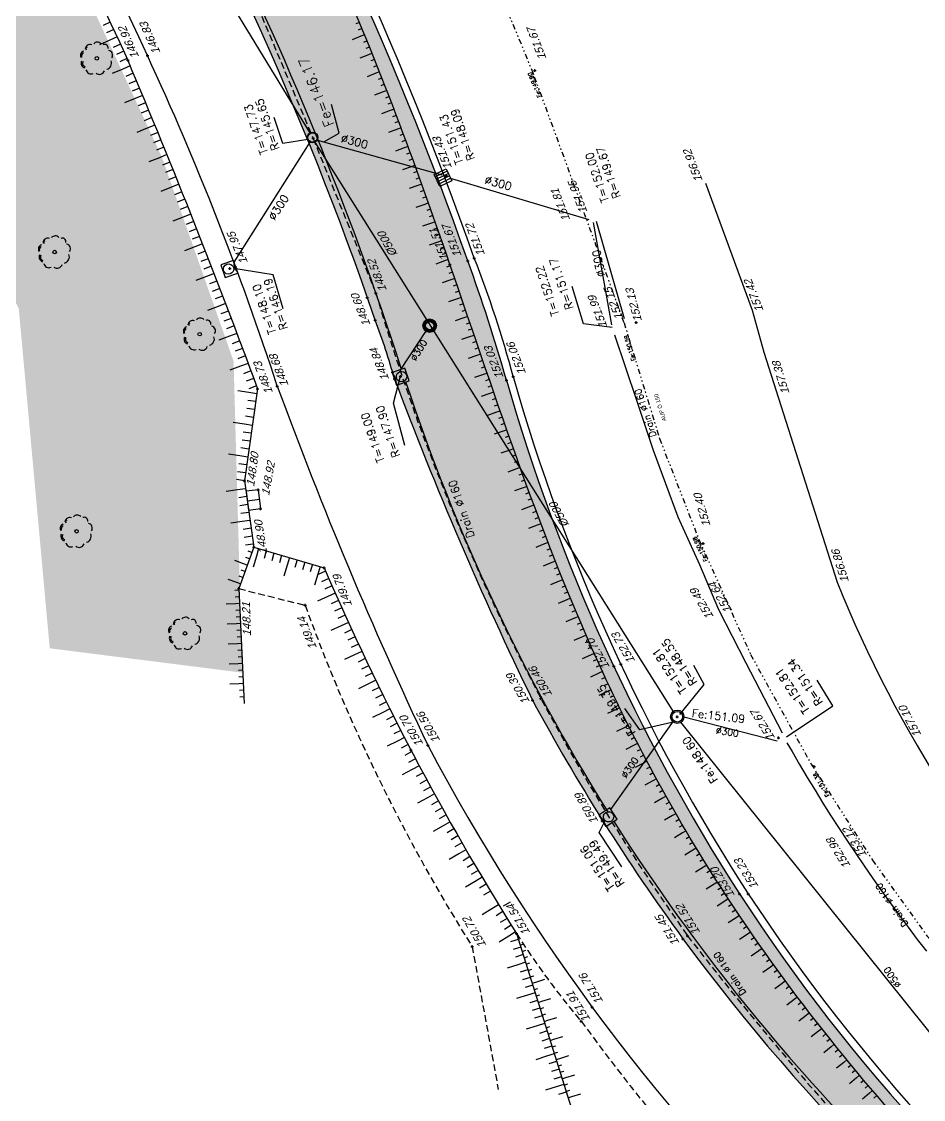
# Model space of a CAD drawing. Header units: metres. Extents: x 1633075 to 1634601, y 8175308 to 8177203.
# Drawn here: x 1633839.8 to 1633907.4, y 8175865.3 to 8175946.1 of the extents above; entities that cross this region are included whole.
import ezdxf

# ---------------------------------------------------------------- set-up
doc = ezdxf.new("R2010")
doc.units = ezdxf.units.M
doc.header["$LTSCALE"] = 2
doc.header["$PDMODE"] = 2
doc.header["$PDSIZE"] = 0.1
for name, pattern in [('211', [0.5, 0.2, -0.1, 0, -0.1, 0, -0.1]), ('31', [2, 1, 1]), ('CACHE', [0.375, 0.25, -0.125]), ('CONTINU', [0])]:
    doc.linetypes.add(name, pattern=pattern)
for name, color, linetype in [('C15785 - BORDURES', 7, 'CONTINU'), ('C15785 - BTALUS', 3, 'CACHE'), ('C15785 - DBA', 252, 'Continuous'), ('C15785 - EAUP', 5, 'CONTINU'), ('C15785 - EP', 4, 'Continuous'), ('C15785 - HTALUS', 7, 'Continuous'), ('C15785 - POINT 2D', 7, 'Continuous'), ('C15785 - PTT', 3, 'Continuous'), ('C15785 - RECO-GÉN', 5, 'Continuous'), ('C15785 - Talus', 7, 'Continuous'), ('C15785 - VEGET', 3, 'Continuous'), ('C15785 - Z', 7, 'Continuous')]:
    doc.layers.add(name, color=color, linetype=linetype)
doc.styles.add('SIMPLEX', font='simplex_.ttf', dxfattribs={"height": 0.6})
doc.styles.get("Standard").update_dxf_attribs({"font": 'arial.ttf'})

# ---------------------------------------------------------------- blocks, each defined once
blk = doc.blocks.new('BL19')
at = {"color": 0}
for p, q in [((0.5, 1), (-0.5, 1)), ((-0.5, 1), (-0.5, 0)), ((0.5, 0), (0.5, 1)), ((-0.5, 0), (0.5, 0))]:
    blk.add_line(p, q, dxfattribs=at)
for centre, major_axis, start_param, end_param in [((0.009, 0.554), (-0.275, 0.275), 3.926991, 10.210176), ((0.008, -0.967), (0.742, 0.742), 0.387155, 1.183656)]:
    blk.add_ellipse(centre, major_axis=major_axis, ratio=1, start_param=start_param, end_param=end_param, dxfattribs=at)
blk = doc.blocks.new('GRILLEBG')
at = {"color": 0}
for p, q in [((0, 1), (1, 1)), ((0, 0), (0, 1)), ((0.2, 0), (0.2, 1)), ((0.4, 0), (0.4, 1)), ((0.6, 0), (0.6, 1)), ((0.8, 0), (0.8, 1)), ((1, 1), (1, 0)), ((1, 0), (0, 0))]:
    blk.add_line(p, q, dxfattribs=at)
blk = doc.blocks.new('TALB150A')
blk.add_line((0, -0.6), (0, -1.45))
blk = doc.blocks.new('TALB150B')
blk.add_line((0, 0), (0, -0.6))
blk = doc.blocks.new('TALB100A')
blk.add_line((0, -0.3), (0, -1))
blk = doc.blocks.new('TALB100B')
blk.add_line((0, 0), (0, -0.3))
blk = doc.blocks.new('TALH100A')
blk.add_line((0, 0.3), (0, 1))
blk = doc.blocks.new('TALH100B')
blk.add_line((0, 0), (0, 0.3))
blk = doc.blocks.new('ARBN')
blk.add_circle((0, 0), 0.0517)
for centre, radius, start, end in [((-0.088, 0.27), 0.194, 62.9289, 157.9234), ((0.159, 0.288), 0.162, 10.5515, 118.7684), ((-0.381, -0.079), 0.106, 125.5548, 253.3512), ((-0.313, 0.149), 0.141, 102.3806, 218.1519), ((0.33, 0.115), 0.163, 331.4172, 69.7614), ((-0.236, -0.237), 0.15, 182.2997, 276.8338), ((0.342, -0.106), 0.104, 287.358, 32.9391), ((0.335, -0.105), 0.151, 294.7172, 29.5061), ((-0.027, -0.335), 0.147, 208.1993, 316.9403), ((0.007, -0.38), 0.0689, 259.4414, 333.9219), ((0.202, -0.304), 0.137, 247.1419, 348.9634), ((0.221, -0.292), 0.104, 254.316, 338.7253)]:
    blk.add_arc(centre, radius, start, end)
blk = doc.blocks.new('TAMPON')
blk.add_circle((0, 0), 0.5)
blk = doc.blocks.new('T1')
at = {"linetype": '31'}
blk.add_point((0, 0), dxfattribs=at)

msp = doc.modelspace()

# ---------------------------------------------------------------- hatches: boundary and pattern name
at = {"layer": 'C15785 - VEGET'}
h = msp.add_hatch(dxfattribs=at)
h.set_pattern_fill('AR-CONC', color=256, scale=0.035, angle=-0.49997, style=0)
h.set_pattern_definition([(49.5000271, (1050220.128, 8061047.714), (6.371352654, -0.61348817), [0.66675, -7.33425]), (354.5000271, (1050220.128, 8061047.714), (-1.17510092, 6.6974915), [0.5334, -5.8674]), (99.9510271, (1050220.659, 8061047.663), (5.19627452, 6.083972695), [0.56665, -6.23315]), (45.6842271, (1050220.1434, 8061049.492), (9.47456497, -1.55421629), [1.000125, -11.001375]), (96.1356271, (1050220.933, 8061049.362), (8.38439863, 8.58705861), [0.849975, -9.349725]), (350.6840271, (1050220.143, 8061049.492), (8.38441149, 8.58704316), [0.8001, -8.8011]), (20.5000271, (1050221.0285, 8061049.0396), (5.275085627, -3.625461903), [0.66675, -7.33425]), (325.5000271, (1050221.0285, 8061049.0396), (2.21924188, 6.427458284), [0.5334, -5.8674]), (70.9514271, (1050221.468, 8061048.7375), (7.494313027, 2.80201086), [0.56665, -6.23315]), (37.00002714, (1050220.1279, 8061047.714), (0.1339211355, 2.95837039), [0, -5.79628, 0, -5.9563, 0, -5.889625]), (7.00002714, (1050220.128, 8061047.714), (2.369195514, 3.485779085), [0, -3.39598, 0, -5.66293, 0, -2.244725]), (327.00002714, (1050218.1455, 8061047.7312), (4.743740522, -0.241909423), [0, -2.2225, 0, -6.9342, 0, -9.20115]), (317.0000271, (1050217.2565, 8061047.739), (5.19208952, 0.84465285), [0, -2.88925, 0, -4.60502, 0, -6.53415])])
h.paths.add_polyline_path([(1633615.424, 8175997.872), (1633595.17, 8175996.137), (1633602.332, 8176007.327), (1633617.327, 8176021.207), (1633636.512, 8176028.257), (1633662.057, 8176033.554), (1633693.103, 8176036.255), (1633711.837, 8176040.337), (1633713.906, 8176033.95), (1633723.68, 8176033.865), (1633730.527, 8176039.325), (1633730.579, 8176045.268), (1633741.213, 8176046.449), (1633751.393, 8176044.238), (1633765.364, 8176038.172), (1633775.492, 8176030.016), (1633791.532, 8176017.564), (1633806.287, 8176003.848), (1633821.008, 8175986.312), (1633834.849, 8175965.387), (1633842.808, 8175952.156), (1633850.316, 8175935.957), (1633855.707, 8175920.625), (1633856.353, 8175897.268), (1633841.92, 8175899.092), (1633839.593, 8175924.587), (1633817.016, 8175967.241), (1633784.209, 8176006.164), (1633755.502, 8176028.068), (1633738.434, 8176020.15), (1633717.549, 8176013.114), (1633706.981, 8176019.575), (1633661.077, 8176018.702), (1633630.415, 8176011.327)])
h = msp.add_hatch(dxfattribs=at)
h.set_pattern_fill('AR-SAND', color=256, scale=0.07, angle=-0.49997, style=0)
h.set_pattern_definition([(37.00002714, (1050220.128, 8061047.714), (-0.082103375, 3.426739566), [0, -2.70256, 0, -3.0226, 0, -2.88925]), (7.0000271, (1050220.128, 8061047.714), (3.1903286, 4.990126687), [0, -1.45796, 0, -2.43586, 0, -0.93345]), (327.00002714, (1050217.941, 8061047.733), (5.536823571, -0.038255829), [0, -0.889, 0, -3.2004, 0, -4.1783]), (317.0000271, (1050217.941, 8061047.733), (5.358308738, 1.513805964), [0, -0.4445, 0, -2.09804, 0, -2.4003])])
h.paths.add_polyline_path([(1633821.289, 8176015.587, 0.051396), (1633790.189, 8176043.617), (1633785.947, 8176037.128, -0.016218), (1633797.984, 8176027.371, -0.030212), (1633816.388, 8176009.165, -0.051499), (1633845.82, 8175968.615, -0.040976), (1633863.485, 8175931.576), (1633871.896, 8175931.962, 0.045371), (1633851.897, 8175974.024, 0.050567)])
h = msp.add_hatch(dxfattribs=at)
h.set_pattern_fill('AR-SAND', color=256, scale=0.06, angle=-0.49997, style=0)
h.set_pattern_definition([(37.00002714, (1050220.128, 8061047.714), (-0.070374322, 2.937205342), [0, -2.31648, 0, -2.5908, 0, -2.4765]), (7.00002714, (1050220.128, 8061047.714), (2.734567372, 4.277251446), [0, -1.24968, 0, -2.08788, 0, -0.8001]), (327.00002714, (1050218.2534, 8061047.7303), (4.745848775, -0.03279071), [0, -0.762, 0, -2.7432, 0, -3.5814]), (317.00002714, (1050218.2534, 8061047.7303), (4.59283606, 1.29754797), [0, -0.381, 0, -1.79832, 0, -2.0574])])
h.paths.add_polyline_path([(1633876.174, 8175919.197, 0.017691), (1633873.265, 8175928.154, 0.003934), (1633871.896, 8175931.962), (1633863.485, 8175931.576, -0.008363), (1633866.333, 8175923.686, -0.023675), (1633867.775, 8175919.298, 0.023415), (1633878.123, 8175895.213, 0.03462), (1633889.412, 8175877.313, 0.079242), (1633922.594, 8175844.515, 0.035486), (1633940.508, 8175833.469), (1633941.522, 8175835.34, -0.036867), (1633924.782, 8175846.771, -0.082036), (1633893.64, 8175880.682, -0.072939)])

# ---------------------------------------------------------------- linework, layer by layer
at = {"layer": 'C15785 - BORDURES'}
for centre, radius, start, end in [((1633630.873, 8175843.805), 240.069, 24.55052, 36.19467), ((1633629.051, 8175842.502), 250.786, 18.88794, 30.19033), ((1633644.331, 8175848.707), 225.793, 18.07142, 24.83806), ((1633820.747, 8175906.276), 48.797, 15.47748, 20.90246), ((1634129.96, 8176017.68), 280.036, 200.56809, 205.93351), ((1634167.692, 8176032.26), 328.914, 200.18852, 205.27419), ((1634012.876, 8175967.688), 153.007, 208.27314, 216.2042), ((1634008.843, 8175965.143), 156.777, 207.88046, 226.02173), ((1634008.827, 8175964.942), 148.118, 216.27215, 234.39523)]:
    msp.add_arc(centre, radius, start, end, dxfattribs=at)
at = {"layer": 'C15785 - BTALUS'}
msp.add_lwpolyline([(1633857.526, 8175947.183), (1633861.664, 8175937.346), (1633866.372, 8175925.735)], dxfattribs=at)
msp.add_lwpolyline([(1633856.105, 8175903.568), (1633861.07, 8175902.314, 0.053504), (1633873.594, 8175876.739), (1633875.56, 8175866.01)], format="xyb", dxfattribs=at)
for centre, radius, start, end in [((1634021.047, 8175970.989), 161.159, 196.30791, 215.44442), ((1633928.97, 8175911.013), 61.793, 212.61515, 220.20595), ((1634110.671, 8176048.599), 279.408, 217.75261, 223.05969), ((1634001.608, 8175958.115), 148.078, 215.97775, 235.34518)]:
    msp.add_arc(centre, radius, start, end, dxfattribs=at)
at = {"layer": 'C15785 - DBA'}
for centre, radius, start, end in [((1633629.076, 8175842.49), 259.308, 19.33792, 30.56328), ((1633630.606, 8175843.026), 257.158, 19.33154, 30.62412), ((1633748.173, 8175882.581), 133.135, 15.96374, 20.01779), ((1633795.365, 8175897.665), 84.184, 15.0064, 21.38217), ((1634016.215, 8175959.484), 145.72, 196.04972, 212.73661), ((1634014.084, 8175958.536), 142.854, 195.87406, 213.02459), ((1634011.857, 8175957.991), 141.252, 213.18319, 231.94256), ((1634012.728, 8175958.706), 141.813, 213.38054, 231.70353)]:
    msp.add_arc(centre, radius, start, end, dxfattribs=at)
at = {"layer": 'C15785 - EAUP', "linetype": '211'}
msp.add_lwpolyline([(1633871.46, 8175957.562, -0.015597), (1633878.192, 8175942.168, -0.002104), (1633884.993, 8175923.5), (1633887.651, 8175914.824), (1633890.605, 8175907.248), (1633894.479, 8175898.634), (1633899.027, 8175890.403), (1633903.619, 8175883.214), (1633907.71, 8175877.53), (1633913.496, 8175870.577), (1633920.334, 8175863.187), (1633925.747, 8175858.385), (1633931.192, 8175853.981), (1633940.776, 8175846.997), (1633950.584, 8175841.41)], format="xyb", dxfattribs=at)
at = {"layer": 'C15785 - EP'}
for p, q in [((1633861.466, 8175937.7), (1633831.297, 8175987.253)), ((1633855.759, 8175928.035), (1633861.455, 8175937.034)), ((1633861.795, 8175937.035), (1633888.712, 8175894.314)), ((1633862, 8175937.191), (1633871.336, 8175934.585)), ((1633882.683, 8175931.024, 152.022), (1633884.042, 8175923.359, 152.144)), ((1633885.03, 8175923.788), (1633882.922, 8175931.102)), ((1633868.188, 8175919.935), (1633870.167, 8175922.935)), ((1633884.009, 8175887.008), (1633888.696, 8175893.616)), ((1633923.076, 8175851.421), (1633889.241, 8175893.543)), ((1633889.464, 8175893.953), (1633896.481, 8175892.147, 152.802))]:
    msp.add_line(p, q, dxfattribs=at)
at = {"layer": 'C15785 - EP', "flags": 128}
for points in [[(1633862.479, 8175937.064), (1633863.637, 8175937.721), (1633863.043, 8175939.861)], [(1633861.267, 8175937.248), (1633859.391, 8175936.946), (1633858.748, 8175938.898)], [(1633859.437, 8175924.537), (1633858.672, 8175927.097), (1633855.734, 8175927.577)], [(1633884.102, 8175923.142), (1633881.95, 8175923.42), (1633881.108, 8175926.22)], [(1633884.277, 8175922.589), (1633885.917, 8175917.71), (1633887.183, 8175913.952), (1633889.018, 8175908.955), (1633890.652, 8175905.388), (1633892.064, 8175901.991), (1633894.125, 8175898.003), (1633896.862, 8175892.753)], [(1633868.555, 8175914.298), (1633867.712, 8175917.477), (1633868.191, 8175919.389)], [(1633889.177, 8175894.136), (1633891.005, 8175896.387), (1633890.224, 8175897.813)], [(1633897.182, 8175892.45), (1633900.638, 8175894.766), (1633899.474, 8175896.707)], [(1633888.563, 8175893.518), (1633886.175, 8175892.99), (1633885.061, 8175894.586)], [(1633897.21, 8175892.007), (1633897.588, 8175891.346), (1633898.154, 8175890.374), (1633898.73, 8175889.408), (1633899.315, 8175888.446), (1633899.909, 8175887.488), (1633900.511, 8175886.534), (1633901.121, 8175885.585), (1633901.74, 8175884.641), (1633902.366, 8175883.702), (1633903.001, 8175882.768), (1633903.644, 8175881.838), (1633904.295, 8175880.914), (1633904.955, 8175879.994), (1633905.622, 8175879.08), (1633906.297, 8175878.171), (1633906.981, 8175877.267), (1633907.672, 8175876.368)], [(1633884.816, 8175882.708), (1633883.12, 8175885.275), (1633883.597, 8175886.226)]]:
    msp.add_lwpolyline(points, dxfattribs=at)
at = {"layer": 'C15785 - EP', "linetype": 'CONTINU'}
msp.add_lwpolyline([(1633872.045, 8175934.331), (1633882.36, 8175931.236)], dxfattribs=at)
at = {"layer": 'C15785 - EP'}
for centre, radius in [((1633861.632, 8175937.393), 0.4), ((1633861.632, 8175937.393), 0.353), ((1633870.408, 8175923.287), 0.506), ((1633870.408, 8175923.287), 0.456), ((1633870.408, 8175923.287), 0.406), ((1633870.408, 8175923.287), 0.356), ((1633870.408, 8175923.287), 0.306), ((1633888.985, 8175893.962), 0.4)]:
    msp.add_circle(centre, radius, dxfattribs=at)
for centre, radius, start, end in [((1633629.77, 8175842.879), 250.7, 17.93609, 35.12303), ((1634009.438, 8175965.57), 148.3, 198.26367, 212.06894), ((1634009.438, 8175965.57), 148.3, 212.3795, 234.19449)]:
    msp.add_arc(centre, radius, start, end, dxfattribs=at)
msp.add_point((1633855.432, 8175927.561), dxfattribs=at)
at = {"layer": 'C15785 - HTALUS'}
msp.add_lwpolyline([(1633762.49, 8176040.694, -0.052054), (1633791.41, 8176019.516, -0.057778), (1633823.522, 8175984.653, -0.053092), (1633847.764, 8175943.195, -0.011637), (1633857.505, 8175918.54), (1633856.514, 8175911.651), (1633857.217, 8175906.686), (1633862.494, 8175905.131, 0.038401), (1633876.921, 8175877.708), (1633881.442, 8175863.295, 0.055743), (1633895.556, 8175848.187, 0.024482), (1633915.105, 8175834.101, 0.076517), (1633955.274, 8175815), (1633955.726, 8175813.123), (1633950.993, 8175808.101)], format="xyb", dxfattribs=at)
at = {"layer": 'C15785 - HTALUS', "flags": 128}
msp.add_lwpolyline([(1633891.108, 8175933.977), (1633894.606, 8175924.447), (1633895.487, 8175921.309), (1633900.972, 8175904.059, 0.096013), (1633920.628, 8175873.712, 0.024684), (1633937.725, 8175855.476, 0.001346), (1633938.261, 8175855.077, 0.001346)], format="xyb", dxfattribs=at)
at = {"layer": 'C15785 - HTALUS'}
msp.add_lwpolyline([(1633857.217, 8175906.686), (1633856.105, 8175903.568), (1633856.5, 8175894.951)], dxfattribs=at)
msp.add_spline([(1633941.522, 8175835.34), (1633924.144, 8175846.321), (1633908.848, 8175860.133), (1633892.88, 8175880.197), (1633883.398, 8175897.291), (1633871.933, 8175927.871), (1633863.326, 8175950.187), (1633850.893, 8175973.312), (1633838.351, 8175992.579), (1633817.918, 8176017.724), (1633802.258, 8176032.422), (1633785.952, 8176045.345), (1633766.956, 8176055.862), (1633741.614, 8176061.185), (1633720.964, 8176060.289)], degree=3, dxfattribs=at)
at = {"layer": 'C15785 - POINT 2D'}
for p in [(1633849.238, 8175943.553), (1633847.764, 8175943.195), (1633861.664, 8175937.346), (1633871.682, 8175934.522), (1633873.265, 8175928.154), (1633873.754, 8175928.357), (1633855.856, 8175927.699), (1633871.933, 8175927.871), (1633866.372, 8175925.735), (1633865.731, 8175925.399), (1633866.333, 8175923.686), (1633885.888, 8175923.535), (1633867.775, 8175919.298), (1633876.174, 8175919.197), (1633876.677, 8175919.462), (1633857.505, 8175918.54), (1633858.986, 8175918.749), (1633856.514, 8175911.651), (1633857.556, 8175910.977), (1633857.73, 8175909.544), (1633857.217, 8175906.686), (1633862.494, 8175905.131), (1633856.105, 8175903.568), (1633861.07, 8175902.314), (1633884.219, 8175897.746), (1633884.739, 8175897.895), (1633878.123, 8175895.213), (1633878.747, 8175895.338), (1633888.985, 8175893.962), (1633896.583, 8175892.376), (1633870.264, 8175891.83), (1633869.008, 8175891.472), (1633883.358, 8175886.162), (1633893.64, 8175880.682), (1633894.31, 8175880.681), (1633876.921, 8175877.708), (1633889.412, 8175877.313), (1633889.754, 8175877.531), (1633873.594, 8175876.739), (1633882.6, 8175872.183), (1633881.777, 8175871.124)]:
    msp.add_point(p, dxfattribs=at)
at = {"layer": 'C15785 - PTT'}
for p, q in [((1633857.556, 8175910.977), (1633856.662, 8175910.868)), ((1633856.662, 8175910.868), (1633856.837, 8175909.435)), ((1633857.643, 8175910.261), (1633856.751, 8175910.134)), ((1633857.556, 8175910.977), (1633857.73, 8175909.544)), ((1633857.73, 8175909.544), (1633856.837, 8175909.435))]:
    msp.add_line(p, q, dxfattribs=at)
at = {"layer": 'C15785 - RECO-GÉN'}
for p in [(1633871.679, 8175934.489, 151.417), (1633871.679, 8175934.489), (1633855.432, 8175927.561, 148.096), (1633867.625, 8175919.803, 148.785), (1633868.236, 8175919.475, 148.996)]:
    msp.add_point(p, dxfattribs=at)

# ---------------------------------------------------------------- block references
at = {"layer": 'C15785 - EAUP'}
for p, rotation in [((1633878.309, 8175942.411), 202.5378271464118), ((1633890.932, 8175906.958), 199.0982251333637), ((1633899.238, 8175890.227), 213.7106361222162)]:
    msp.add_blockref('T1', p, dxfattribs=dict(at, rotation=rotation))
at = {"layer": 'C15785 - EP'}
for name, p, rotation in [('GRILLEBG', (1633872.084, 8175934.157), 115.7140309699172), ('BL19', (1633855.856, 8175927.699), 108.7768883245816), ('BL19', (1633867.775, 8175919.298), 288.9624071913013), ('TAMPON', (1633888.985, 8175893.962), 359.5000271160415), ('BL19', (1633883.358, 8175886.162), 302.4023742482426)]:
    msp.add_blockref(name, p, dxfattribs=dict(at, rotation=rotation))
at = {"layer": 'C15785 - Talus'}
for name, p, rotation in [('TALB150B', (1633846.46, 8175946.04), 295.0295753216789), ('TALH100B', (1633865.141, 8175946.024), 112.7933923672609), ('TALB150B', (1633846.713, 8175945.496), 294.8779848125577), ('TALH100B', (1633865.334, 8175945.563), 112.6367501117775), ('TALH100B', (1633865.525, 8175945.101), 112.4832245280751), ('TALB150A', (1633846.965, 8175944.951), 294.7263942956605), ('TALB150B', (1633846.965, 8175944.951), 294.7263942956605), ('TALB150B', (1633847.215, 8175944.406), 294.5748037628107), ('TALH100A', (1633865.525, 8175945.101), 112.4832245280751), ('TALH100B', (1633865.716, 8175944.639), 112.3328581481715), ('TALB150B', (1633847.464, 8175943.86), 294.4232132584253), ('TALH100A', (1633866.094, 8175943.713), 112.0416234790711), ('TALH100B', (1633865.905, 8175944.176), 112.1856607121147), ('TALH100B', (1633866.094, 8175943.713), 112.0416234790711), ('TALB150B', (1633847.711, 8175943.313), 294.2716227303151), ('TALB150B', (1633847.947, 8175942.762), 292.8424207855784), ('TALH100B', (1633866.281, 8175943.249), 111.9007489183574), ('TALH100B', (1633866.467, 8175942.785), 111.7630362971552), ('TALB150A', (1633847.947, 8175942.762), 292.8424207855784), ('TALB150B', (1633848.18, 8175942.209), 292.7820654719446), ('TALH100A', (1633866.652, 8175942.321), 111.6284834989416), ('TALH100B', (1633866.652, 8175942.321), 111.6284834989416), ('TALH100B', (1633866.835, 8175941.856), 111.4970892055636), ('TALB150B', (1633848.412, 8175941.655), 292.7217101534956), ('TALB150B', (1633848.643, 8175941.102), 292.6613548331478), ('TALH100B', (1633867.018, 8175941.39), 111.3688570242307), ('TALB150A', (1633848.874, 8175940.548), 292.600999526013), ('TALB150B', (1633848.874, 8175940.548), 292.600999526013), ('TALH100A', (1633867.2, 8175940.924), 111.2437871405517), ('TALH100B', (1633867.2, 8175940.924), 111.2437871405517), ('TALH100B', (1633867.38, 8175940.458), 111.1218773768872), ('TALB150B', (1633849.104, 8175939.994), 292.5406442266484), ('TALB150B', (1633849.334, 8175939.44), 292.4802889050661), ('TALH100A', (1633867.739, 8175939.525), 110.8875274770233), ('TALH100B', (1633867.56, 8175939.992), 111.003124872761), ('TALH100B', (1633867.739, 8175939.525), 110.8875274770233), ('TALB150B', (1633849.563, 8175938.885), 292.4199336010219), ('TALH100B', (1633867.917, 8175939.057), 110.7750828836085), ('TALH100B', (1633868.093, 8175938.59), 110.6659589465545), ('TALB150A', (1633849.792, 8175938.33), 292.3595782925279), ('TALB150B', (1633849.792, 8175938.33), 292.3595782925279), ('TALB150B', (1633850.02, 8175937.775), 292.299222966307), ('TALH100A', (1633868.269, 8175938.122), 110.5596566747806), ('TALH100B', (1633868.269, 8175938.122), 110.5596566747806), ('TALB150B', (1633850.247, 8175937.22), 292.2388676576566), ('TALH100B', (1633868.445, 8175937.653), 110.4566381600326), ('TALH100B', (1633868.619, 8175937.185), 110.3567805976861), ('TALB150B', (1633850.474, 8175936.665), 292.1785123411342), ('TALB150B', (1633850.7, 8175936.109), 292.1181570271693), ('TALH100A', (1633868.793, 8175936.716), 110.2600695060724), ('TALH100B', (1633868.793, 8175936.716), 110.2600695060724), ('TALH100B', (1633868.965, 8175936.247), 110.1665018677064), ('TALB150A', (1633850.7, 8175936.109), 292.1181570271693), ('TALB150B', (1633850.926, 8175935.553), 292.0578017228512), ('TALH100B', (1633869.137, 8175935.777), 110.0760747016479), ('TALH100B', (1633869.309, 8175935.307), 109.9887849973459), ('TALB150B', (1633851.151, 8175934.997), 291.997446410658), ('TALH100A', (1633869.309, 8175935.307), 109.9887849973459), ('TALH100B', (1633869.479, 8175934.837), 109.9046298337207), ('TALB150B', (1633851.375, 8175934.44), 291.9370910930873), ('TALB150B', (1633851.599, 8175933.884), 291.8767357897685), ('TALH100A', (1633869.818, 8175933.897), 109.7457118131952), ('TALH100B', (1633869.649, 8175934.367), 109.8236140742269), ('TALH100B', (1633869.818, 8175933.897), 109.7457118131952), ('TALB150A', (1633851.599, 8175933.884), 291.8767357897685), ('TALB150B', (1633851.822, 8175933.327), 291.8163804585537), ('TALH100B', (1633869.987, 8175933.426), 109.6709357145811), ('TALH100B', (1633870.155, 8175932.955), 109.5992846448895), ('TALB150B', (1633852.045, 8175932.77), 291.7560251588442), ('TALB150B', (1633852.267, 8175932.212), 291.6956698286151), ('TALH100A', (1633870.322, 8175932.484), 109.5307559989972), ('TALH100B', (1633870.322, 8175932.484), 109.5307559989972), ('TALB150A', (1633852.489, 8175931.655), 291.6353145271161), ('TALB150B', (1633852.489, 8175931.655), 291.6353145271161), ('TALH100B', (1633870.489, 8175932.013), 109.4653466702224), ('TALH100B', (1633870.656, 8175931.541), 109.4030547819696), ('TALB150B', (1633852.71, 8175931.097), 291.5749592172423), ('TALB150B', (1633852.93, 8175930.539), 291.5146039013198), ('TALH100A', (1633870.821, 8175931.069), 109.3438787488054), ('TALH100B', (1633870.821, 8175931.069), 109.3438787488054), ('TALH100B', (1633870.987, 8175930.598), 109.2878233988889), ('TALB150B', (1633853.15, 8175929.98), 291.4542485868629), ('TALH100B', (1633871.152, 8175930.126), 109.2348680522005), ('TALH100B', (1633871.316, 8175929.653), 109.1850248735697), ('TALB150A', (1633853.369, 8175929.422), 291.3938932637116), ('TALB150B', (1633853.369, 8175929.422), 291.3938932637116), ('TALB150B', (1633853.587, 8175928.863), 291.3335379588364), ('TALH100A', (1633871.316, 8175929.653), 109.1850248735697), ('TALH100B', (1633871.48, 8175929.181), 109.1382916985293), ('TALB150B', (1633853.805, 8175928.304), 291.2731826548988), ('TALH100A', (1633871.808, 8175928.236), 109.0541403433692), ('TALH100B', (1633871.644, 8175928.709), 109.0946590641024), ('TALH100B', (1633871.808, 8175928.236), 109.0541403433692), ('TALB150B', (1633854.023, 8175927.745), 291.2128273470788), ('TALH100B', (1633871.971, 8175927.763), 109.0167444578652), ('TALH100B', (1633872.133, 8175927.291), 108.9829491789956), ('TALB150A', (1633854.24, 8175927.185), 291.1524720182164), ('TALB150B', (1633854.24, 8175927.185), 291.1524720182164), ('TALB150B', (1633854.456, 8175926.626), 291.0921167145325), ('TALH100A', (1633872.296, 8175926.818), 108.9529648025602), ('TALH100B', (1633872.296, 8175926.818), 108.9529648025602), ('TALB150B', (1633854.671, 8175926.066), 291.0317613871438), ('TALH100B', (1633872.458, 8175926.345), 108.9267904640851), ('TALH100B', (1633872.62, 8175925.872), 108.9044254779426), ('TALB150B', (1633854.887, 8175925.506), 290.9714060821012), ('TALB150B', (1633855.101, 8175924.945), 290.9110507630973), ('TALH100A', (1633872.782, 8175925.399), 108.8858697028139), ('TALH100B', (1633872.782, 8175925.399), 108.8858697028139), ('TALH100B', (1633872.944, 8175924.926), 108.8711234602181), ('TALB150A', (1633855.101, 8175924.945), 290.9110507630973), ('TALB150B', (1633855.315, 8175924.385), 290.8506954570344), ('TALH100B', (1633873.106, 8175924.452), 108.8601863056843), ('TALB150B', (1633855.528, 8175923.824), 290.7903401533101), ('TALB150B', (1633855.741, 8175923.263), 290.7299848283496), ('TALH100A', (1633873.267, 8175923.979), 108.8530577951368), ('TALH100B', (1633873.267, 8175923.979), 108.8530577951368), ('TALH100B', (1633873.429, 8175923.506), 108.8497378427456), ('TALB150A', (1633855.953, 8175922.702), 290.6696295153936), ('TALB150B', (1633855.953, 8175922.702), 290.6696295153936), ('TALH100A', (1633873.752, 8175922.56), 108.8545215050195), ('TALH100B', (1633873.59, 8175923.033), 108.8502266203151), ('TALH100B', (1633873.752, 8175922.56), 108.8545215050195), ('TALB150B', (1633856.164, 8175922.14), 290.6092742097966), ('TALB150B', (1633856.375, 8175921.578), 290.5489188882822), ('TALH100B', (1633873.913, 8175922.087), 108.8626281391338), ('TALH100B', (1633874.075, 8175921.614), 108.8745465812247), ('TALB150B', (1633856.586, 8175921.016), 290.4885635776002), ('TALH100A', (1633874.237, 8175921.14), 108.8902815285527), ('TALH100B', (1633874.237, 8175921.14), 108.8902815285527), ('TALB150A', (1633856.795, 8175920.454), 290.4282082608096), ('TALB150B', (1633856.795, 8175920.454), 290.4282082608096), ('TALH100B', (1633874.399, 8175920.667), 108.9098244085102), ('TALH100B', (1633874.561, 8175920.194), 108.9331815295215), ('TALB150B', (1633857.004, 8175919.892), 290.3678529457916), ('TALB150B', (1633857.213, 8175919.329), 290.3074976465678), ('TALH100A', (1633874.723, 8175919.722), 108.9603546642478), ('TALH100B', (1633874.723, 8175919.722), 108.9603546642478), ('TALH100B', (1633874.886, 8175919.249), 108.9913458967359), ('TALB150A', (1633857.454, 8175918.185), 261.820513283559), ('TALB150B', (1633857.421, 8175918.766), 290.2471423216468), ('TALH100B', (1633875.049, 8175918.776), 109.0261575896499), ('TALB150B', (1633857.368, 8175917.591), 261.820513283559), ('TALB150B', (1633857.454, 8175918.185), 261.820513283559), ('TALH100A', (1633875.212, 8175918.303), 109.0647903915516), ('TALH100B', (1633875.212, 8175918.303), 109.0647903915516), ('TALH100B', (1633875.376, 8175917.831), 109.1072434740517), ('TALB150B', (1633857.283, 8175916.997), 261.820513283559), ('TALH100A', (1633875.704, 8175916.886), 109.2036137265282), ('TALH100B', (1633875.539, 8175917.358), 109.1535120381751), ('TALH100B', (1633875.704, 8175916.886), 109.2036137265282), ('TALB150A', (1633857.112, 8175915.809), 261.820513283559), ('TALB150B', (1633857.197, 8175916.403), 261.820513283559), ('TALH100B', (1633875.868, 8175916.414), 109.2575445364631), ('TALH100B', (1633876.033, 8175915.942), 109.3153039862339), ('TALB150B', (1633857.027, 8175915.216), 261.820513283559), ('TALB150B', (1633857.112, 8175915.809), 261.820513283559), ('TALH100A', (1633876.199, 8175915.47), 109.3768983366606), ('TALH100B', (1633876.199, 8175915.47), 109.3768983366606), ('TALB150B', (1633856.941, 8175914.622), 261.820513283559), ('TALH100B', (1633876.365, 8175914.999), 109.4423198722708), ('TALH100B', (1633876.532, 8175914.527), 109.5115953244658), ('TALB150A', (1633856.771, 8175913.434), 261.820513283559), ('TALB150B', (1633856.771, 8175913.434), 261.820513283559), ('TALB150B', (1633856.856, 8175914.028), 261.820513283559), ('TALH100A', (1633876.699, 8175914.056), 109.5847068245857), ('TALH100B', (1633876.699, 8175914.056), 109.5847068245857), ('TALH100B', (1633876.867, 8175913.585), 109.6616664627014), ('TALB150B', (1633856.685, 8175912.84), 261.820513283559), ('TALH100B', (1633877.036, 8175913.114), 109.7424747827456), ('TALB150B', (1633856.6, 8175912.246), 261.820513283559), ('TALH100A', (1633877.205, 8175912.644), 109.827122246585), ('TALH100B', (1633877.205, 8175912.644), 109.827122246585), ('TALH100B', (1633877.375, 8175912.173), 109.9157550372797), ('TALB150B', (1633856.515, 8175911.652), 261.820513283559), ('TALB150B', (1633856.598, 8175911.058), 278.0550854563875), ('TALH100A', (1633877.717, 8175911.233), 110.1043103652459), ('TALH100B', (1633877.546, 8175911.703), 110.0081132561618), ('TALH100B', (1633877.717, 8175911.233), 110.1043103652459), ('TALB150A', (1633856.598, 8175911.058), 278.0550854563875), ('TALB150B', (1633856.682, 8175910.464), 278.0550854563875), ('TALH100B', (1633877.89, 8175910.764), 110.2043608199617), ('TALH100B', (1633878.063, 8175910.295), 110.3082608810049), ('TALB150B', (1633856.766, 8175909.87), 278.0550854563875), ('TALH100A', (1633878.237, 8175909.827), 110.4160154277492), ('TALH100B', (1633878.237, 8175909.827), 110.4160154277492), ('TALB150B', (1633856.85, 8175909.276), 278.0550854563875), ('TALB150B', (1633856.935, 8175908.682), 278.0550854563875), ('TALH100B', (1633878.411, 8175909.359), 110.5276016167205), ('TALH100B', (1633878.587, 8175908.89), 110.6431250181227), ('TALB150A', (1633856.935, 8175908.682), 278.0550854563875), ('TALB150B', (1633857.019, 8175908.088), 278.0550854563875), ('TALH100A', (1633878.764, 8175908.423), 110.7625166713485), ('TALH100B', (1633878.764, 8175908.423), 110.7625166713485), ('TALH100B', (1633878.942, 8175907.955), 110.8857795810556), ('TALB150B', (1633857.103, 8175907.494), 278.0550854563875), ('TALH100B', (1633879.12, 8175907.489), 111.0127931204101), ('TALH100B', (1633879.3, 8175907.022), 111.1437688359293), ('TALB150B', (1633857.187, 8175906.9), 278.0550854563875), ('TALB100B', (1633857.071, 8175906.275), 250.3643813850578), ('TALB150B', (1633857.585, 8175906.577), 343.5889692239231), ('TALB150B', (1633858.161, 8175906.408), 343.5889692239231), ('TALB150B', (1633858.736, 8175906.238), 343.5889692239231), ('TALH100A', (1633879.3, 8175907.022), 111.1437688359293), ('TALH100B', (1633879.481, 8175906.556), 111.2786250142482), ('TALB100A', (1633856.735, 8175905.333), 250.3643813850578), ('TALB100B', (1633856.735, 8175905.333), 250.3643813850578), ('TALB100B', (1633856.903, 8175905.804), 250.3643813850578), ('TALB150A', (1633857.585, 8175906.577), 343.5889692239231), ('TALB150B', (1633859.312, 8175906.069), 343.5889692239231), ('TALB150B', (1633859.888, 8175905.899), 343.5889692239231), ('TALB150B', (1633860.463, 8175905.73), 343.5889692239231), ('TALB150B', (1633861.039, 8175905.56), 343.5889692239231), ('TALB150B', (1633861.614, 8175905.391), 343.5889692239231), ('TALH100A', (1633879.846, 8175905.625), 111.5599906149638), ('TALH100B', (1633879.663, 8175906.091), 111.4173646419338), ('TALH100B', (1633879.846, 8175905.625), 111.5599906149638), ('TALB100B', (1633856.567, 8175904.862), 250.3643813850578), ('TALB150A', (1633859.888, 8175905.899), 343.5889692239231), ('TALB150A', (1633862.19, 8175905.221), 343.5889692239231), ('TALB150B', (1633862.19, 8175905.221), 343.5889692239231), ('TALB150B', (1633862.606, 8175904.872), 293.4301206981143), ('TALH100B', (1633880.03, 8175905.16), 111.7065057154863), ('TALH100B', (1633880.216, 8175904.696), 111.8569773753974), ('TALB100A', (1633856.231, 8175903.921), 250.3643813850578), ('TALB100B', (1633856.231, 8175903.921), 250.3643813850578), ('TALB100B', (1633856.399, 8175904.392), 250.3643813850578), ('TALB150B', (1633862.846, 8175904.321), 293.6002774472473), ('TALH100A', (1633880.403, 8175904.232), 112.0112075401216), ('TALH100B', (1633880.403, 8175904.232), 112.0112075401216), ('TALB100B', (1633856.111, 8175903.443), 272.6245576729719), ('TALB150A', (1633863.329, 8175903.223), 293.9405909491369), ('TALB150B', (1633863.087, 8175903.772), 293.7704342025796), ('TALB150B', (1633863.329, 8175903.223), 293.9405909491369), ('TALH100B', (1633880.591, 8175903.769), 112.1692990974051), ('TALH100B', (1633880.78, 8175903.306), 112.3312513749906), ('TALB100A', (1633856.156, 8175902.444), 272.6245576729719), ('TALB100B', (1633856.133, 8175902.943), 272.6245576729719), ('TALB100B', (1633856.156, 8175902.444), 272.6245576729719), ('TALB150B', (1633863.573, 8175902.675), 294.1107477029832), ('TALH100A', (1633880.971, 8175902.844), 112.4970633846804), ('TALH100B', (1633880.971, 8175902.844), 112.4970633846804), ('TALH100B', (1633881.163, 8175902.382), 112.6667338468042), ('TALB100B', (1633856.179, 8175901.944), 272.6245576729719), ('TALB100B', (1633856.202, 8175901.445), 272.6245576729719), ('TALB150B', (1633863.819, 8175902.128), 294.2809044274088), ('TALB150B', (1633864.067, 8175901.581), 294.4510611754001), ('TALH100B', (1633881.356, 8175901.921), 112.8403507960014), ('TALH100B', (1633881.551, 8175901.46), 113.0177212546769), ('TALB100A', (1633856.225, 8175900.945), 272.6245576729719), ('TALB100B', (1633856.225, 8175900.945), 272.6245576729719), ('TALB150A', (1633864.316, 8175901.036), 294.6212179320287), ('TALB150B', (1633864.316, 8175901.036), 294.6212179320287), ('TALH100A', (1633881.551, 8175901.46), 113.0177212546769), ('TALH100B', (1633881.747, 8175901), 113.1989417171353), ('TALH100B', (1633881.945, 8175900.541), 113.3840047645146), ('TALB100B', (1633856.248, 8175900.446), 272.6245576729719), ('TALB100B', (1633856.271, 8175899.946), 272.6245576729719), ('TALB150B', (1633864.567, 8175900.49), 294.7913746943087), ('TALB150B', (1633864.819, 8175899.946), 294.9615314348846), ('TALH100A', (1633882.144, 8175900.083), 113.5728636923259), ('TALH100B', (1633882.144, 8175900.083), 113.5728636923259), ('TALB100A', (1633856.294, 8175899.447), 272.6245576729719), ('TALB100B', (1633856.294, 8175899.447), 272.6245576729719), ('TALB100B', (1633856.317, 8175898.947), 272.6245576729719), ('TALB150B', (1633865.073, 8175899.403), 295.1316881747165), ('TALH100B', (1633882.345, 8175899.625), 113.765551217457), ('TALH100B', (1633882.547, 8175899.167), 113.962067377661), ('TALB100B', (1633856.34, 8175898.448), 272.6245576729719), ('TALB150A', (1633865.329, 8175898.86), 295.3018449211808), ('TALB150B', (1633865.329, 8175898.86), 295.3018449211808), ('TALB150B', (1633865.586, 8175898.318), 295.4720016713672), ('TALH100A', (1633882.751, 8175898.711), 114.1624235974613), ('TALH100B', (1633882.751, 8175898.711), 114.1624235974613), ('TALH100B', (1633882.957, 8175898.255), 114.3665443764215), ('TALB100A', (1633856.362, 8175897.948), 272.6245576729719), ('TALB100B', (1633856.362, 8175897.948), 272.6245576729719), ('TALB100B', (1633856.385, 8175897.449), 272.6245576729719), ('TALB150B', (1633865.845, 8175897.776), 295.6421584113315), ('TALH100B', (1633883.164, 8175897.8), 114.5744511788403), ('TALH100B', (1633883.372, 8175897.346), 114.7861232663603), ('TALB100B', (1633856.408, 8175896.949), 272.6245576729719), ('TALB150B', (1633866.105, 8175897.236), 295.812315173043), ('TALB150B', (1633866.368, 8175896.696), 295.9824719069871), ('TALH100A', (1633883.372, 8175897.346), 114.7861232663603), ('TALH100B', (1633883.583, 8175896.892), 115.0000954642743), ('TALB100A', (1633856.431, 8175896.45), 272.6245576729719), ('TALB100B', (1633856.431, 8175896.45), 272.6245576729719), ('TALB100B', (1633856.454, 8175895.95), 272.6245576729719), ('TALB150A', (1633866.368, 8175896.696), 295.9824719069871), ('TALB150B', (1633866.631, 8175896.157), 296.1526286567778), ('TALH100A', (1633884.009, 8175895.987), 115.4281085903081), ('TALH100B', (1633883.795, 8175896.439), 115.2140970944435), ('TALH100B', (1633884.009, 8175895.987), 115.4281085903081), ('TALB100B', (1633856.477, 8175895.451), 272.6245576729719), ('TALB150B', (1633866.896, 8175895.619), 296.3227853966791), ('TALB150B', (1633867.163, 8175895.082), 296.4929421594456), ('TALH100B', (1633884.224, 8175895.536), 115.6421381129878), ('TALH100B', (1633884.442, 8175895.086), 115.8561999338406), ('TALB150A', (1633867.432, 8175894.545), 296.6630988948188), ('TALB150B', (1633867.432, 8175894.545), 296.6630988948188), ('TALH100A', (1633884.661, 8175894.636), 116.0703011291483), ('TALH100B', (1633884.661, 8175894.636), 116.0703011291483), ('TALH100B', (1633884.881, 8175894.188), 116.2844469862084), ('TALB150B', (1633867.702, 8175894.009), 296.8332556358239), ('TALB150B', (1633867.973, 8175893.474), 297.0034124038904), ('TALH100B', (1633885.103, 8175893.74), 116.4986441916753), ('TALH100B', (1633885.327, 8175893.293), 116.7128994603382), ('TALB150B', (1633868.247, 8175892.94), 297.1735691482629), ('TALH100A', (1633885.327, 8175893.293), 116.7128994603382), ('TALH100B', (1633885.553, 8175892.846), 116.9272194040176), ('TALB150A', (1633868.521, 8175892.407), 297.3437258776789), ('TALB150B', (1633868.521, 8175892.407), 297.3437258776789), ('TALB150B', (1633868.798, 8175891.874), 297.5138826381805), ('TALH100A', (1633886.009, 8175891.957), 117.3560623837556), ('TALH100B', (1633885.78, 8175892.401), 117.1416134566388), ('TALH100B', (1633886.009, 8175891.957), 117.3560623837556), ('TALB150B', (1633869.076, 8175891.342), 297.6840393907065), ('TALH100B', (1633886.24, 8175891.513), 117.570601788655), ('TALH100B', (1633886.472, 8175891.07), 117.7852486104727), ('TALB150B', (1633869.355, 8175890.811), 297.8541961311039), ('TALB150B', (1633869.636, 8175890.281), 298.0243528826867), ('TALH100A', (1633886.706, 8175890.628), 118.0000048949187), ('TALH100B', (1633886.706, 8175890.628), 118.0000048949187), ('TALH100B', (1633886.941, 8175890.187), 118.2148765657277), ('TALB150A', (1633869.636, 8175890.281), 298.0243528826867), ('TALB150B', (1633869.919, 8175889.752), 298.1945096280981), ('TALH100B', (1633887.179, 8175889.747), 118.4298699140709), ('TALH100B', (1633887.417, 8175889.308), 118.6449912603082), ('TALB150B', (1633870.203, 8175889.224), 298.3646663642959), ('TALB150B', (1633870.489, 8175888.696), 298.5348231139534), ('TALH100A', (1633887.417, 8175889.308), 118.6449912603082), ('TALH100B', (1633887.658, 8175888.869), 118.8602468591187), ('TALH100B', (1633887.9, 8175888.432), 119.0756430479171), ('TALB150A', (1633870.777, 8175888.17), 298.7049798587926), ('TALB150B', (1633870.777, 8175888.17), 298.7049798587926), ('TALB150B', (1633871.066, 8175887.644), 298.8751366101035), ('TALH100A', (1633888.144, 8175887.995), 119.2911861248379), ('TALH100B', (1633888.144, 8175887.995), 119.2911861248379), ('TALB150B', (1633871.356, 8175887.119), 299.0452933607835), ('TALH100B', (1633888.389, 8175887.56), 119.5068823963996), ('TALH100B', (1633888.637, 8175887.125), 119.7227381968689), ('TALB150B', (1633871.648, 8175886.595), 299.2154501226696), ('TALB150B', (1633871.942, 8175886.071), 299.3856068504811), ('TALH100A', (1633888.885, 8175886.691), 119.9387598307341), ('TALH100B', (1633888.885, 8175886.691), 119.9387598307341), ('TALH100B', (1633889.136, 8175886.259), 120.154953608208), ('TALB150A', (1633871.942, 8175886.071), 299.3856068504811), ('TALB150B', (1633872.237, 8175885.549), 299.5557636175922), ('TALH100A', (1633889.641, 8175885.396), 120.5878828791597), ('TALH100B', (1633889.388, 8175885.827), 120.3713257997146), ('TALH100B', (1633889.641, 8175885.396), 120.5878828791597), ('TALB150B', (1633872.534, 8175885.028), 299.7259203550399), ('TALB150B', (1633872.832, 8175884.507), 299.8960771072636), ('TALH100B', (1633889.896, 8175884.966), 120.8046440199817), ('TALH100B', (1633890.153, 8175884.537), 121.0216258713681), ('TALB150A', (1633873.132, 8175883.987), 300.0662338577201), ('TALB150B', (1633873.132, 8175883.987), 300.0662338577201), ('TALH100A', (1633890.412, 8175884.109), 121.2388339338611), ('TALH100B', (1633890.412, 8175884.109), 121.2388339338611), ('TALH100B', (1633890.672, 8175883.682), 121.4562735989865), ('TALB150B', (1633873.433, 8175883.468), 300.2363905861722), ('TALB150B', (1633873.736, 8175882.95), 300.406547352879), ('TALH100B', (1633890.934, 8175883.256), 121.6739469029915), ('TALH100B', (1633891.197, 8175882.831), 121.8918513628797), ('TALB150B', (1633874.041, 8175882.433), 300.5767040992046), ('TALH100A', (1633891.197, 8175882.831), 121.8918513628797), ('TALH100B', (1633891.462, 8175882.407), 122.1099926196995), ('TALH100B', (1633891.728, 8175881.984), 122.3283153319685), ('TALB150A', (1633874.347, 8175881.917), 300.7468608431185), ('TALB150B', (1633874.347, 8175881.917), 300.7468608431185), ('TALB150B', (1633874.654, 8175881.402), 300.9170175912438), ('TALH100A', (1633891.997, 8175881.562), 122.5469506952993), ('TALH100B', (1633891.997, 8175881.562), 122.5469506952993), ('TALB150B', (1633874.963, 8175880.888), 301.0871743228831), ('TALH100B', (1633892.266, 8175881.141), 122.7658512192848), ('TALH100B', (1633892.538, 8175880.721), 122.9850225493548), ('TALB150A', (1633875.586, 8175879.862), 301.4274878373249), ('TALB150B', (1633875.586, 8175879.862), 301.4274878373249), ('TALB150B', (1633876.438, 8175880.054), 301.25733108386), ('TALH100A', (1633892.811, 8175880.302), 123.2044746267868), ('TALH100B', (1633892.811, 8175880.302), 123.2044746267868), ('TALH100B', (1633893.086, 8175879.884), 123.4238923303547), ('TALB150B', (1633875.899, 8175879.351), 301.5976445622484), ('TALB150B', (1633876.215, 8175878.84), 301.7678013050326), ('TALH100A', (1633893.64, 8175879.052), 123.8602235813577), ('TALH100B', (1633893.362, 8175879.467), 123.6424880317986), ('TALH100B', (1633893.64, 8175879.052), 123.8602235813577), ('TALB150B', (1633876.531, 8175878.33), 301.9379580509886), ('TALH100B', (1633893.919, 8175878.637), 124.0770675806712), ('TALH100B', (1633894.2, 8175878.223), 124.2930776863561), ('TALB150A', (1633876.849, 8175877.822), 302.1081148074724), ('TALB150B', (1633876.849, 8175877.822), 302.1081148074724), ('TALB150B', (1633877.06, 8175877.264), 287.4168019072252), ('TALH100A', (1633894.482, 8175877.811), 124.508204671905), ('TALH100B', (1633894.482, 8175877.811), 124.508204671905), ('TALH100B', (1633894.766, 8175877.399), 124.7224643430966), ('TALB150B', (1633877.24, 8175876.691), 287.4168019072252), ('TALH100B', (1633877.194, 8175876.837), 287.4168019072252), ('TALH100B', (1633877.344, 8175876.36), 287.4168019072252), ('TALH100A', (1633895.339, 8175876.58), 125.1483761921989), ('TALH100B', (1633895.052, 8175876.989), 124.9358552921044), ('TALH100B', (1633895.339, 8175876.58), 125.1483761921989), ('TALB150B', (1633877.419, 8175876.119), 287.4168019072252), ('TALB150B', (1633877.599, 8175875.546), 287.4168019072252), ('TALH100B', (1633877.493, 8175875.883), 287.4168019072252), ('TALH100B', (1633877.643, 8175875.406), 287.4168019072252), ('TALH100B', (1633895.628, 8175876.171), 125.3600257817223), ('TALH100B', (1633895.918, 8175875.764), 125.5707999604878), ('TALB150A', (1633877.599, 8175875.546), 287.4168019072252), ('TALB150B', (1633877.779, 8175874.974), 287.4168019072252), ('TALH100B', (1633877.793, 8175874.929), 287.4168019072252), ('TALH100A', (1633896.209, 8175875.358), 125.7806810577006), ('TALH100B', (1633896.209, 8175875.358), 125.7806810577006), ('TALH100B', (1633896.502, 8175874.953), 125.9896819760862), ('TALB150B', (1633877.958, 8175874.401), 287.4168019072252), ('TALH100B', (1633877.942, 8175874.452), 287.4168019072252), ('TALH100B', (1633878.092, 8175873.975), 287.4168019072252), ('TALH100A', (1633878.092, 8175873.975), 287.4168019072252), ('TALH100A', (1633897.093, 8175874.146), 126.4050780038198), ('TALH100B', (1633896.797, 8175874.549), 126.1978389198903), ('TALH100B', (1633897.093, 8175874.146), 126.4050780038198), ('TALB150A', (1633878.317, 8175873.256), 287.4168019072252), ('TALB150B', (1633878.138, 8175873.829), 287.4168019072252), ('TALB150B', (1633878.317, 8175873.256), 287.4168019072252), ('TALH100B', (1633878.242, 8175873.498), 287.4168019072252), ('TALH100B', (1633878.391, 8175873.021), 287.4168019072252), ('TALH100B', (1633897.39, 8175873.744), 126.6114348658136), ('TALH100B', (1633897.689, 8175873.343), 126.8169095216458), ('TALB150B', (1633878.497, 8175872.684), 287.4168019072252), ('TALH100B', (1633878.541, 8175872.543), 287.4168019072252), ('TALH100A', (1633878.541, 8175872.543), 287.4168019072252), ('TALH100A', (1633897.99, 8175872.943), 127.0215012565444), ('TALH100B', (1633897.99, 8175872.943), 127.0215012565444), ('TALH100B', (1633898.291, 8175872.545), 127.2252044640743), ('TALB150B', (1633878.677, 8175872.111), 287.4168019072252), ('TALB150B', (1633878.856, 8175871.539), 287.4168019072252), ('TALH100B', (1633878.691, 8175872.066), 287.4168019072252), ('TALH100B', (1633878.84, 8175871.589), 287.4168019072252), ('TALH100A', (1633898.899, 8175871.751), 127.6299403460962), ('TALH100B', (1633898.595, 8175872.147), 127.4280106416969), ('TALH100B', (1633898.899, 8175871.751), 127.6299403460962), ('TALB150A', (1633879.036, 8175870.966), 287.4168019072252), ('TALB150B', (1633879.036, 8175870.966), 287.4168019072252), ('TALH100B', (1633878.99, 8175871.112), 287.4168019072252), ('TALH100B', (1633879.14, 8175870.635), 287.4168019072252), ('TALH100A', (1633878.99, 8175871.112), 287.4168019072252), ('TALH100B', (1633899.205, 8175871.355), 127.8309855824843), ('TALH100B', (1633899.513, 8175870.961), 128.0311421851188), ('TALB150B', (1633879.215, 8175870.394), 287.4168019072252), ('TALH100B', (1633879.289, 8175870.158), 287.4168019072252), ('TALH100A', (1633879.439, 8175869.681), 287.4168019072252), ('TALH100A', (1633899.821, 8175870.567), 128.2304113368631), ('TALH100B', (1633899.821, 8175870.567), 128.2304113368631), ('TALH100B', (1633900.131, 8175870.175), 128.4287944982358), ('TALB150B', (1633879.395, 8175869.821), 287.4168019072252), ('TALB150B', (1633879.575, 8175869.249), 287.4168019072252), ('TALH100B', (1633879.439, 8175869.681), 287.4168019072252), ('TALH100B', (1633879.589, 8175869.204), 287.4168019072252), ('TALH100A', (1633900.756, 8175869.394), 128.8229075026193), ('TALH100B', (1633900.443, 8175869.784), 128.6262931595229), ('TALH100B', (1633900.756, 8175869.394), 128.8229075026193), ('TALB150A', (1633879.754, 8175868.676), 287.4168019072252), ('TALB150B', (1633879.754, 8175868.676), 287.4168019072252), ('TALH100B', (1633879.738, 8175868.727), 287.4168019072252), ('TALH100B', (1633879.888, 8175868.25), 287.4168019072252), ('TALH100A', (1633879.888, 8175868.25), 287.4168019072252), ('TALH100B', (1633901.07, 8175869.005), 129.01862824047), ('TALH100B', (1633901.385, 8175868.617), 129.2134967850901), ('TALH100B', (1633901.702, 8175868.23), 129.407459873535), ('TALB150B', (1633879.934, 8175868.104), 287.4168019072252), ('TALB150B', (1633880.113, 8175867.531), 287.4168019072252), ('TALH100B', (1633880.038, 8175867.773), 287.4168019072252), ('TALH100A', (1633901.702, 8175868.23), 129.407459873535), ('TALH100B', (1633902.02, 8175867.844), 129.600537254158), ('TALH100B', (1633902.339, 8175867.46), 129.7927298854781), ('TALB150B', (1633880.293, 8175866.959), 287.4168019072252), ('TALH100B', (1633880.187, 8175867.296), 287.4168019072252), ('TALH100B', (1633880.337, 8175866.819), 287.4168019072252), ('TALH100A', (1633880.337, 8175866.819), 287.4168019072252), ('TALH100A', (1633902.66, 8175867.076), 129.9840315093395), ('TALH100B', (1633902.66, 8175867.076), 129.9840315093395), ('TALH100B', (1633902.982, 8175866.693), 130.1744700512163), ('TALB150A', (1633880.472, 8175866.386), 287.4168019072252), ('TALB150B', (1633880.472, 8175866.386), 287.4168019072252), ('TALB150B', (1633880.652, 8175865.814), 287.4168019072252), ('TALH100B', (1633880.487, 8175866.341), 287.4168019072252), ('TALH100B', (1633880.636, 8175865.864), 287.4168019072252), ('TALH100B', (1633903.305, 8175866.312), 130.3640355519337), ('TALH100B', (1633903.63, 8175865.932), 130.5527212029554), ('TALH100B', (1633880.786, 8175865.387), 287.4168019072252), ('TALH100A', (1633880.786, 8175865.387), 287.4168019072252), ('TALH100A', (1633903.63, 8175865.932), 130.5527212029554), ('TALH100B', (1633903.955, 8175865.552), 130.7405279266392)]:
    msp.add_blockref(name, p, dxfattribs=dict(at, rotation=rotation))
at = {"layer": 'C15785 - VEGET', "xscale": 2.50000000002949, "yscale": 2.50000000002949, "zscale": 2.50000000002949, "rotation": 222.0369205983907}
for p in [(1633845.454, 8175943.334), (1633842.291, 8175928.806), (1633853.165, 8175922.646), (1633843.93, 8175907.866), (1633852.059, 8175900.214)]:
    msp.add_blockref('ARBN', p, dxfattribs=at)

# ---------------------------------------------------------------- texts
at = {"layer": 'C15785 - EAUP', "linetype": 'Continuous', "style": 'SIMPLEX'}
for s, rotation, p in [('Fe:149.90', 112.01429, (1633878.799, 8175940.467, 149.78)), ('Fe:150.59', 107.07243, (1633885.861, 8175920.692, 149.78)), ('Fe:150.98', 115.76237, (1633891.274, 8175905.69, 149.78)), ('Fe:151.36', 119.51876, (1633900.405, 8175888.067, 149.78))]:
    msp.add_text(s, height=0.3, rotation=rotation, dxfattribs=at).set_placement(p)
at = {"layer": 'C15785 - EAUP', "linetype": 'Continuous'}
msp.add_text('AUP Ò 150', height=0.3, rotation=107.68748, dxfattribs=at).set_placement((1633888.165, 8175916.183))
at = {"layer": 'C15785 - EP', "style": 'SIMPLEX'}
for s, height, rotation, p in [('Fe=146.17', 0.75, 111.53184, (1633863.272, 8175938.367)), ('R=145.65', 0.6, 108.40681, (1633859.162, 8175936.549)), ('T=147.73', 0.6, 108.40681, (1633858.291, 8175936.246)), ('R=148.09', 0.6, 108.40681, (1633873.816, 8175935.796)), ('T=151.43', 0.6, 108.40681, (1633872.945, 8175935.493)), ('%%C300 ', 0.6, 344.72801, (1633863.704, 8175937.081)), ('T=152.00', 0.6, 108.40681, (1633883.873, 8175932.64)), ('R=149.67', 0.6, 108.40681, (1633884.744, 8175932.943)), ('%%C300 ', 0.6, 344.72801, (1633874.491, 8175933.958)), ('%%C300 ', 0.6, 57.29755, (1633858.778, 8175931.13)), ('%%c300 ', 0.6, 100.97464, (1633883.576, 8175927.005)), ('R=151.17', 0.6, 108.40681, (1633881.211, 8175924.606)), ('T=152.22', 0.6, 108.40681, (1633880.136, 8175924.136)), ('R=146.19', 0.6, 108.40681, (1633859.787, 8175923.083)), ('T=148.10', 0.6, 108.40681, (1633858.905, 8175922.762)), ('%%c300', 0.5, 58.50889, (1633869.364, 8175920.58)), ('Drain %%c160', 0.5, 108.40681, (1633887.429, 8175915.027)), ('R=147.90', 0.6, 108.40681, (1633868.198, 8175913.517)), ('T=149.00', 0.6, 108.40681, (1633867.048, 8175913.131)), ('Drain %%c160', 0.6, 108.40681, (1633873.794, 8175907.489)), ('R=148.55', 0.6, 123.74713, (1633890.497, 8175896.545)), ('T=152.81', 0.6, 123.74713, (1633889.727, 8175895.934)), ('R=151.34', 0.6, 123.74713, (1633899.94, 8175895.045)), ('T=152.81', 0.6, 123.74713, (1633898.952, 8175894.44)), ('Fe=149.35', 0.6, 123.74713, (1633885.882, 8175892.778)), ('Fe:151.09', 0.6, 353.3199, (1633890.046, 8175893.95)), ('%%c300 ', 0.5, 351.32173, (1633891.852, 8175892.703)), ('Fe:148.60', 0.6, 123.74713, (1633892.055, 8175889.217)), ('%%c300 ', 0.5, 55.67226, (1633885.142, 8175889.299)), ('R=149.49', 0.6, 123.74713, (1633885.053, 8175881.464)), ('T=151.06', 0.6, 123.74713, (1633884.316, 8175881.148)), ('Drain %%c160', 0.5, 123.74713, (1633906.329, 8175878.409)), ('Drain %%c160', 0.5, 123.74713, (1633894.167, 8175873.26)), ('%%c500 ', 0.5, 123.74713, (1633905.799, 8175873.843))]:
    msp.add_text(s, height=height, rotation=rotation, dxfattribs=at).set_placement(p)
at = {"layer": 'C15785 - EP', "oblique": 18}
for p in [(1633868.013, 8175928.641), (1633880.89, 8175908.344)]:
    msp.add_text('%%c500', height=0.6, rotation=118.93607, dxfattribs=at).set_placement(p)
at = {"layer": 'C15785 - Z', "oblique": 18}
for s, rotation, p in [(' 146.83', 473.63176, (1633850.327, 8175943.566, 146.829)), (' 146.92', 473.63176, (1633848.727, 8175943.231, 146.92)), (' 151.67', 470.96581, (1633879.262, 8175943.108, 151.669)), (' 151.43', 470.96581, (1633872.185, 8175934.899, 151.43)), (' 156.92', 470.96581, (1633890.985, 8175933.953, 156.918)), (' 151.95', 470.96581, (1633882.341, 8175931.604, 151.954)), (' 151.81', 470.96581, (1633881.042, 8175931.017, 151.807)), (' 151.51', 470.96581, (1633871.935, 8175928.051, 151.507)), (' 151.67', 470.96581, (1633872.901, 8175928.321, 151.668)), (' 151.72', 470.96581, (1633874.656, 8175928.397, 151.724)), (' 147.95', 473.63176, (1633856.887, 8175927.827, 147.947)), (' 148.52', 470.96581, (1633867.3, 8175925.725, 148.516)), (' 157.42', 471.14743, (1633895.551, 8175924.21, 157.42)), (' 148.60', 470.96581, (1633866.069, 8175923.137, 148.6)), (' 152.15', 470.96581, (1633885.031, 8175923.612, 152.146)), (' 152.13', 464.92951, (1633886.398, 8175923.427, 152.134)), (' 151.99', 470.96581, (1633883.833, 8175922.999, 151.985)), (' 148.84', 470.96581, (1633867.466, 8175919.061, 148.843)), (' 152.03', 470.96581, (1633876.049, 8175919.206, 152.032)), (' 152.06', 470.96581, (1633877.732, 8175919.494, 152.064)), (' 148.68', 470.96581, (1633859.931, 8175918.597, 148.678)), (' 148.73', 470.96581, (1633858.756, 8175918.054, 148.728)), (' 157.38', 466.82339, (1633897.476, 8175918.001, 157.383)), (' 148.80', 442.10841, (1633857.211, 8175910.953, 148.802)), (' 148.92', 439.99964, (1633858.327, 8175910.269, 148.922)), (' 152.40', 465.98519, (1633891.548, 8175908.069, 152.397)), (' 148.90', 458.87225, (1633858.274, 8175905.959, 148.903)), (' 156.86', 467.14527, (1633901.935, 8175903.884, 156.862)), (' 149.79', 470.96581, (1633864.696, 8175902.085, 149.792)), (' 152.64', 480.05201, (1633893.238, 8175901.722, 152.643)), (' 152.49', 480.05201, (1633891.855, 8175901.259, 152.488)), (' 148.21', 451.86746, (1633857.022, 8175899.763, 148.212)), (' 149.14', 470.96581, (1633862.051, 8175898.906, 149.135)), (' 152.70', 480.05201, (1633884.059, 8175897.499, 152.698)), (' 152.73', 480.05201, (1633885.968, 8175897.943, 152.726)), (' 150.46', 480.05201, (1633879.75, 8175895.398, 150.462)), (' 150.39', 480.05201, (1633878.063, 8175894.892, 150.385)), (' 150.70', 480.05201, (1633870.073, 8175891.719, 150.704)), (' 150.56', 480.05201, (1633871.342, 8175891.99, 150.558)), (' 152.67', 481.51947, (1633896.46, 8175892.18, 152.667)), (' 157.10', 477.7688, (1633907.421, 8175892.4, 157.097)), (' 150.89', 480.05201, (1633883.198, 8175885.915, 150.89)), (' 153.12', 481.51947, (1633903.356, 8175883.372, 153.116)), (' 152.98', 481.51947, (1633902.129, 8175882.594, 152.977)), (' 153.23', 481.51947, (1633895.224, 8175881.04, 153.229)), (' 153.20', 481.51947, (1633893.442, 8175880.385, 153.203)), (' 151.54', 480.05201, (1633878.087, 8175877.567, 151.544)), (' 151.52', 481.51947, (1633890.844, 8175877.603, 151.522)), (' 150.72', 480.05201, (1633874.804, 8175876.617, 150.72)), (' 151.45', 481.51947, (1633889.291, 8175876.804, 151.452)), (' 151.76', 481.51947, (1633883.577, 8175872.417, 151.759)), (' 151.91', 481.51947, (1633882.617, 8175871.07, 151.911))]:
    msp.add_text(s, height=0.6, rotation=rotation, dxfattribs=at).set_placement(p)

doc.saveas('drawing.dxf')
